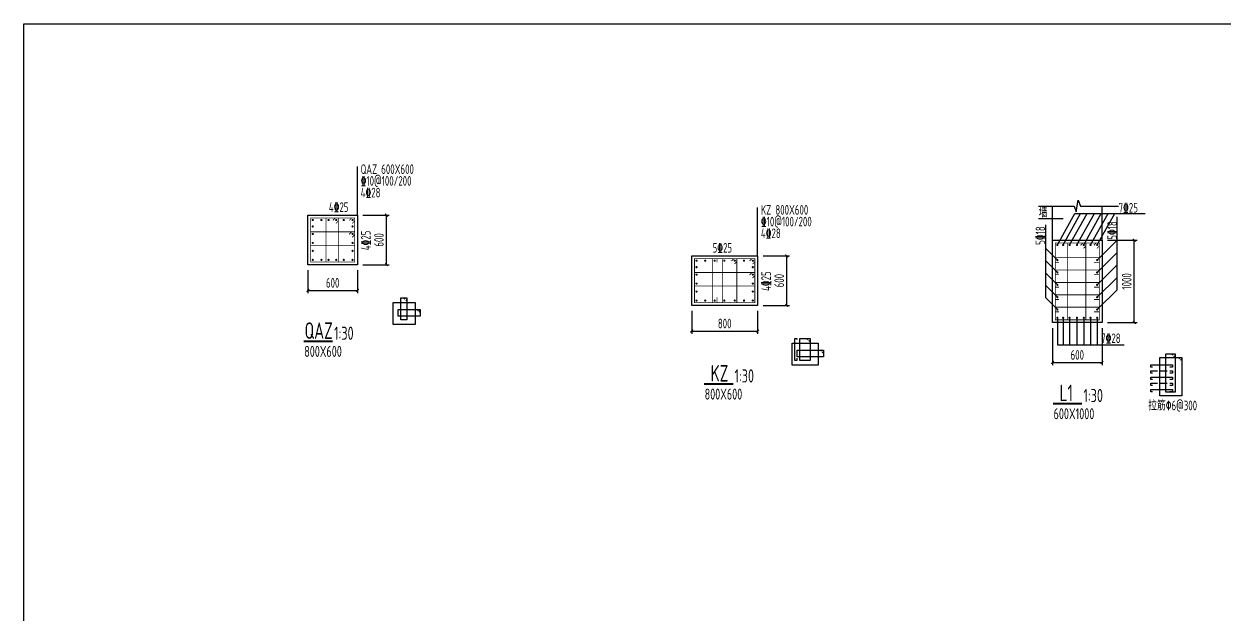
# Model space of a CAD drawing. Header units: millimetres. Extents: x -897614 to 191467, y -439928 to 101803.
# Drawn here: x -317204 to -273537, y -411303 to -389826 of the extents above; entities that cross this region are included whole.
import ezdxf

# ---------------------------------------------------------------- set-up
doc = ezdxf.new("R2010")
doc.units = ezdxf.units.MM
doc.header["$LTSCALE"] = 1000
doc.linetypes.add('DASH', pattern=[0.35, 0.25, -0.1])
doc.linetypes.add('DASHED', pattern=[19.05, 12.7, -6.35])
doc.layers.add('Beam', color=4, linetype='DASHED', lineweight=25)
doc.layers.add('WALL', color=6, linetype='Continuous', lineweight=30)
for name, color, linetype in [('COLUMN', 2, 'Continuous'), ('DIM_LEAD', 3, 'Continuous'), ('DIM_SYMB', 3, 'Continuous'), ('JG_TEXT', 7, 'Continuous'), ('PUB_TEXT', 7, 'Continuous'), ('REIN', 1, 'Continuous')]:
    doc.layers.add(name, color=color, linetype=linetype)
doc.layers.add('DY', color=1, linetype='Continuous', plot=False)
doc.styles.add('TSSD', font='tssdeng.shx', dxfattribs={"width": 0.7, "bigfont": 'tssdchn.shx'})
doc.dimstyles.new('TSD', dxfattribs={"dimtxt": 350, "dimasz": 100, "dimexe": 100, "dimexo": 200, "dimgap": 100, "dimtad": 1, "dimdec": 0, "dimzin": 0, "dimdsep": 46, "dimtxsty": 'TSSD', "dimblk": 'ARCHTICK', "dimcen": 0.09, "dimclrt": 7, "dimazin": 2, "dimtfac": 1, "dimtdec": 0, "dimtix": 1, "dimtmove": 2, "dimatfit": 3, "dimfxl": 0, "dimtolj": 1, "dimtzin": 0, "dimarcsym": 0})

# ---------------------------------------------------------------- blocks, each defined once
blk = doc.blocks.new('_ArchTick')
at = {"color": 0, "linetype": 'ByBlock', "const_width": 0.4}
blk.add_lwpolyline([(-0.5, -0.5), (0.5, 0.5)], dxfattribs=at)
blk = doc.blocks.new('*D879')
at = {"layer": 'Defpoints', "color": 0, "transparency": 16777216}
for p in [(-292907, -400068), (-290507, -400068), (-290507, -401004)]:
    blk.add_point(p, dxfattribs=at)
at = {"layer": 'DIM_LEAD', "color": 0, "lineweight": -2, "transparency": 16777216}
for p, q in [((-292907, -400268), (-292907, -401104)), ((-290507, -400268), (-290507, -401104)), ((-292907, -401004), (-290507, -401004))]:
    blk.add_line(p, q, dxfattribs=at)
at = {"layer": 'DIM_LEAD', "color": 0, "lineweight": -2, "transparency": 16777216, "xscale": 100, "yscale": 100, "zscale": 100, "rotation": 180}
blk.add_blockref('_ArchTick', (-292907, -401004), dxfattribs=at)
at = {"layer": 'DIM_LEAD', "color": 0, "lineweight": -2, "transparency": 16777216, "xscale": 100, "yscale": 100, "zscale": 100}
blk.add_blockref('_ArchTick', (-290507, -401004), dxfattribs=at)
at = {"layer": 'DIM_LEAD', "color": 7, "transparency": 16777216, "insert": (-291707, -400729), "char_height": 350, "attachment_point": 5, "style": 'TSSD'}
blk.add_mtext('\\A1;800', dxfattribs=at)
blk = doc.blocks.new('*D880')
at = {"layer": 'Defpoints', "color": 0, "transparency": 16777216}
for p in [(-290507, -398268), (-289448, -398268), (-290507, -400068)]:
    blk.add_point(p, dxfattribs=at)
at = {"layer": 'DIM_LEAD', "color": 0, "lineweight": -2, "transparency": 16777216}
for p, q in [((-290307, -398268), (-289348, -398268)), ((-289448, -400068), (-289448, -398268)), ((-290307, -400068), (-289348, -400068))]:
    blk.add_line(p, q, dxfattribs=at)
at = {"layer": 'DIM_LEAD', "color": 0, "lineweight": -2, "transparency": 16777216, "xscale": 100, "yscale": 100, "zscale": 100}
for p, rotation in [((-289448, -398268), 90), ((-289448, -400068), 270)]:
    blk.add_blockref('_ArchTick', p, dxfattribs=dict(at, rotation=rotation))
at = {"layer": 'DIM_LEAD', "color": 7, "transparency": 16777216, "insert": (-289723, -399168), "char_height": 350, "attachment_point": 5, "rotation": 90, "style": 'TSSD'}
blk.add_mtext('\\A1;600', dxfattribs=at)
blk = doc.blocks.new('*D893')
at = {"layer": 'Defpoints', "color": 0, "transparency": 16777216}
for p in [(-306872, -398587), (-305072, -398587), (-305072, -399523)]:
    blk.add_point(p, dxfattribs=at)
at = {"layer": 'DIM_LEAD', "color": 0, "lineweight": -2, "transparency": 16777216}
for p, q in [((-306872, -398787), (-306872, -399623)), ((-305072, -398787), (-305072, -399623)), ((-306872, -399523), (-305072, -399523))]:
    blk.add_line(p, q, dxfattribs=at)
at = {"layer": 'DIM_LEAD', "color": 0, "lineweight": -2, "transparency": 16777216, "xscale": 100, "yscale": 100, "zscale": 100, "rotation": 180}
blk.add_blockref('_ArchTick', (-306872, -399523), dxfattribs=at)
at = {"layer": 'DIM_LEAD', "color": 0, "lineweight": -2, "transparency": 16777216, "xscale": 100, "yscale": 100, "zscale": 100}
blk.add_blockref('_ArchTick', (-305072, -399523), dxfattribs=at)
at = {"layer": 'DIM_LEAD', "color": 7, "transparency": 16777216, "insert": (-305972, -399248), "char_height": 350, "attachment_point": 5, "style": 'TSSD'}
blk.add_mtext('\\A1;600', dxfattribs=at)
blk = doc.blocks.new('*D894')
at = {"layer": 'Defpoints', "color": 0, "transparency": 16777216}
for p in [(-305072, -396787), (-304013, -396787), (-305072, -398587)]:
    blk.add_point(p, dxfattribs=at)
at = {"layer": 'DIM_LEAD', "color": 0, "lineweight": -2, "transparency": 16777216}
for p, q in [((-304872, -396787), (-303913, -396787)), ((-304013, -398587), (-304013, -396787)), ((-304872, -398587), (-303913, -398587))]:
    blk.add_line(p, q, dxfattribs=at)
at = {"layer": 'DIM_LEAD', "color": 0, "lineweight": -2, "transparency": 16777216, "xscale": 100, "yscale": 100, "zscale": 100}
for p, rotation in [((-304013, -396787), 90), ((-304013, -398587), 270)]:
    blk.add_blockref('_ArchTick', p, dxfattribs=dict(at, rotation=rotation))
at = {"layer": 'DIM_LEAD', "color": 7, "transparency": 16777216, "insert": (-304288, -397687), "char_height": 350, "attachment_point": 5, "rotation": 90, "style": 'TSSD'}
blk.add_mtext('\\A1;600', dxfattribs=at)
blk = doc.blocks.new('*D895')
at = {"layer": 'Defpoints', "color": 0, "transparency": 16777216}
for p in [(-279776, -400696), (-277976, -400696), (-277976, -402146)]:
    blk.add_point(p, dxfattribs=at)
at = {"layer": 'DIM_LEAD', "color": 0, "lineweight": -2, "transparency": 16777216}
for p, q in [((-279776, -400896), (-279776, -402246)), ((-277976, -400896), (-277976, -402246)), ((-279776, -402146), (-277976, -402146))]:
    blk.add_line(p, q, dxfattribs=at)
at = {"layer": 'DIM_LEAD', "color": 0, "lineweight": -2, "transparency": 16777216, "xscale": 100, "yscale": 100, "zscale": 100, "rotation": 180}
blk.add_blockref('_ArchTick', (-279776, -402146), dxfattribs=at)
at = {"layer": 'DIM_LEAD', "color": 0, "lineweight": -2, "transparency": 16777216, "xscale": 100, "yscale": 100, "zscale": 100}
blk.add_blockref('_ArchTick', (-277976, -402146), dxfattribs=at)
at = {"layer": 'DIM_LEAD', "color": 7, "transparency": 16777216, "insert": (-278876, -401871), "char_height": 350, "attachment_point": 5, "style": 'TSSD'}
blk.add_mtext('\\A1;600', dxfattribs=at)
blk = doc.blocks.new('*D896')
at = {"layer": 'Defpoints', "color": 0, "transparency": 16777216}
for p in [(-277976, -397696), (-276802, -397696), (-277976, -400696)]:
    blk.add_point(p, dxfattribs=at)
at = {"layer": 'DIM_LEAD', "color": 0, "lineweight": -2, "transparency": 16777216}
for p, q in [((-277776, -397696), (-276702, -397696)), ((-276802, -400696), (-276802, -397696)), ((-277776, -400696), (-276702, -400696))]:
    blk.add_line(p, q, dxfattribs=at)
at = {"layer": 'DIM_LEAD', "color": 0, "lineweight": -2, "transparency": 16777216, "xscale": 100, "yscale": 100, "zscale": 100}
for p, rotation in [((-276802, -397696), 90), ((-276802, -400696), 270)]:
    blk.add_blockref('_ArchTick', p, dxfattribs=dict(at, rotation=rotation))
at = {"layer": 'DIM_LEAD', "color": 7, "transparency": 16777216, "insert": (-277077, -399196), "char_height": 350, "attachment_point": 5, "rotation": 90, "style": 'TSSD'}
blk.add_mtext('\\A1;1000', dxfattribs=at)

msp = doc.modelspace()

# ---------------------------------------------------------------- linework, layer by layer
at = {"color": 5, "elevation": 0}
msp.add_lwpolyline([(-280290.12779, -396454.51719), (-278986.41431, -396454.51719), (-278911.9054, -396664.51719), (-278837.84806, -396244.51719), (-278761.41431, -396454.51719), (-277372.51469, -396454.51719)], dxfattribs=at)
at = {"layer": 'Beam', "elevation": 0}
msp.add_lwpolyline([(-279775.6047, -397695.58598), (-277975.6047, -397695.58598), (-277975.6047, -400695.58598), (-279775.6047, -400695.58598)], close=True, dxfattribs=at)
at = {"layer": 'COLUMN', "elevation": 0}
for points in [[(-306871.75378, -396786.92607), (-305071.75378, -396786.92607), (-305071.75378, -398586.92607), (-306871.75378, -398586.92607)], [(-292906.91014, -398268.11262), (-290506.91014, -398268.11262), (-290506.91014, -400068.11262), (-292906.91014, -400068.11262)]]:
    msp.add_lwpolyline(points, close=True, dxfattribs=at)
at = {"layer": 'DIM_SYMB', "const_width": 64, "elevation": 0}
for points in [[(-307026.49234, -401378.11943), (-305967.9656, -401378.11956)], [(-292456.46009, -402931.58185), (-291397.93335, -402931.58198)], [(-279758.45368, -403645.52675), (-278699.92693, -403645.52688)]]:
    msp.add_lwpolyline(points, dxfattribs=at)
at = {"layer": 'DY', "elevation": 0}
msp.add_lwpolyline([(-317204.32152, -389826.07187), (-257804.32152, -389826.07187), (-257804.32152, -431826.07187), (-317204.32152, -431826.07187)], close=True, dxfattribs=at)
at = {"layer": 'JG_TEXT'}
for p, q in [((-305071.75378, -396786.92607, 0), (-305071.75378, -395019.20088, 0)), ((-290506.91014, -398268.11262, 0), (-290506.91014, -396500.38743, 0)), ((-280281.2041, -396911.96188, 0), (-279391.01621, -396911.96188, 0)), ((-279600.18913, -397870.37463, 0), (-278963.60933, -396721.71912, 0)), ((-279389.56099, -397870.37463, 0), (-278752.98119, -396721.71912, 0)), ((-279157.78594, -397870.37463, 0), (-278521.20614, -396721.71912, 0)), ((-278963.60933, -396721.71912, 0), (-276409.68746, -396721.71912, 0)), ((-278887.38215, -397870.37463, 0), (-278250.80235, -396721.71912, 0)), ((-278638.97777, -397870.37463, 0), (-278002.39797, -396721.71912, 0)), ((-278394.32559, -397870.37463, 0), (-277757.74579, -396721.71912, 0)), ((-278151.02027, -397870.37463, 0), (-277514.44047, -396721.71912, 0)), ((-277428.27857, -399498.05564, 0), (-277428.27857, -396839.61511, 0)), ((-280021.1603, -399799.82617, 0), (-280021.1603, -397141.38564, 0)), ((-278151.02027, -398420.79733, 0), (-277428.27857, -397698.05564, 0)), ((-279600.18913, -398420.79733, 0), (-280021.1603, -397999.82617, 0)), ((-278151.02027, -398870.79733, 0), (-277428.27857, -398148.05564, 0)), ((-279600.18913, -398870.79733, 0), (-280021.1603, -398449.82617, 0)), ((-278151.02027, -399320.79733, 0), (-277428.27857, -398598.05564, 0)), ((-279600.18913, -399320.79733, 0), (-280021.1603, -398899.82617, 0)), ((-278151.02027, -399770.79733, 0), (-277428.27857, -399048.05564, 0)), ((-279600.18913, -399770.79733, 0), (-280021.1603, -399349.82617, 0)), ((-278151.02027, -400220.79733, 0), (-277428.27857, -399498.05564, 0)), ((-279600.18913, -400220.79733, 0), (-280021.1603, -399799.82617, 0)), ((-279600.18913, -400520.79733, 0), (-279600.18913, -401508.83982, 0)), ((-279389.56099, -400520.79733, 0), (-279389.56099, -401508.83982, 0)), ((-279157.78594, -400520.79733, 0), (-279157.78594, -401508.83982, 0)), ((-278887.38215, -400520.79733, 0), (-278887.38215, -401508.83982, 0)), ((-278638.97777, -400520.79733, 0), (-278638.97777, -401508.83982, 0)), ((-278394.32559, -400520.79733, 0), (-278394.32559, -401508.83982, 0)), ((-278151.02027, -400520.79733, 0), (-278151.02027, -401508.83982, 0)), ((-279600.18913, -401508.83982, 0), (-277172.59851, -401508.83982, 0))]:
    msp.add_line(p, q, dxfattribs=at)
at = {"layer": 'REIN', "const_width": 30, "elevation": 0}
for points in [[(-306771.75378, -396886.92607), (-305171.75378, -396886.92607), (-305171.75378, -398486.92607), (-306771.75378, -398486.92607)], [(-306212.65024, -396886.92607), (-305767.09353, -396886.92607), (-305767.09353, -398486.92607), (-306212.65024, -398486.92607)], [(-306771.75378, -397393.15115), (-305171.75378, -397393.15115), (-305171.75378, -397883.2729), (-306771.75378, -397883.2729)], [(-279675.6047, -397795.58598), (-278075.6047, -397795.58598), (-278075.6047, -400595.58598), (-279675.6047, -400595.58598)], [(-279237.15016, -397795.58598), (-278563.5622, -397795.58598), (-278563.5622, -400595.58598), (-279237.15016, -400595.58598)], [(-292806.91014, -398368.11262), (-290606.91014, -398368.11262), (-290606.91014, -399968.11262), (-292806.91014, -399968.11262)], [(-291794.33373, -398368.11262), (-291264.4274, -398368.11262), (-291264.4274, -399968.11262), (-291794.33373, -399968.11262)], [(-292806.91014, -398874.3377), (-290606.91014, -398874.3377), (-290606.91014, -399364.45945), (-292806.91014, -399364.45945)]]:
    msp.add_lwpolyline(points, close=True, dxfattribs=at)
at = {"layer": 'REIN', "const_width": 40, "elevation": 0}
for points in [[(-306676.33822, -396961.71472, -1), (-306716.33822, -396961.71472, -1)], [(-306360.70508, -396961.71472, -1), (-306400.70508, -396961.71472, -1)], [(-306101.78715, -396961.71472, -1), (-306141.78715, -396961.71472, -1)], [(-305822.5091, -396961.71472, -1), (-305862.5091, -396961.71472, -1)], [(-305547.53363, -396961.71472, -1), (-305587.53363, -396961.71472, -1)], [(-305267.16935, -396961.71472, 1), (-305227.16935, -396961.71472, 1)], [(-306676.33822, -397195.57442, 1), (-306716.33822, -397195.57442, 1)], [(-305267.16935, -397195.57442, -1), (-305227.16935, -397195.57442, -1)], [(-306676.33822, -397467.9398, 1), (-306716.33822, -397467.9398, 1)], [(-306676.33822, -397794.77684, 1), (-306716.33822, -397794.77684, 1)], [(-305267.16935, -397467.9398, -1), (-305227.16935, -397467.9398, -1)], [(-305267.16935, -397794.77684, -1), (-305227.16935, -397794.77684, -1)], [(-306676.33822, -398085.29897, 1), (-306716.33822, -398085.29897, 1)], [(-305267.16935, -398085.29897, -1), (-305227.16935, -398085.29897, -1)], [(-279580.18913, -397870.37463, -1), (-279620.18913, -397870.37463, -1)], [(-279369.56099, -397870.37463, -1), (-279409.56099, -397870.37463, -1)], [(-279137.78594, -397870.37463, -1), (-279177.78594, -397870.37463, -1)], [(-278867.38215, -397870.37463, -1), (-278907.38215, -397870.37463, -1)], [(-278618.97777, -397870.37463, -1), (-278658.97777, -397870.37463, -1)], [(-278374.32559, -397870.37463, -1), (-278414.32559, -397870.37463, -1)], [(-278171.02027, -397870.37463, 1), (-278131.02027, -397870.37463, 1)], [(-306676.33822, -398412.13742, 1), (-306716.33822, -398412.13742, 1)], [(-306360.70508, -398412.13742, 1), (-306400.70508, -398412.13742, 1)], [(-306101.78715, -398412.13742, 1), (-306141.78715, -398412.13742, 1)], [(-305822.5091, -398412.13742, 1), (-305862.5091, -398412.13742, 1)], [(-305547.53363, -398412.13742, 1), (-305587.53363, -398412.13742, 1)], [(-305267.16935, -398412.13742, -1), (-305227.16935, -398412.13742, -1)], [(-292711.49457, -398442.90127, -1), (-292751.49457, -398442.90127, -1)], [(-292711.49457, -398676.76097, 1), (-292751.49457, -398676.76097, 1)], [(-292395.86144, -398442.90127, -1), (-292435.86144, -398442.90127, -1)], [(-292051.53605, -398442.90127, -1), (-292091.53605, -398442.90127, -1)], [(-291700.03563, -398442.90127, -1), (-291740.03563, -398442.90127, -1)], [(-291319.84297, -398442.90127, -1), (-291359.84297, -398442.90127, -1)], [(-290982.68999, -398442.90127, -1), (-291022.68999, -398442.90127, -1)], [(-290702.32571, -398442.90127, 1), (-290662.32571, -398442.90127, 1)], [(-290702.32571, -398676.76097, -1), (-290662.32571, -398676.76097, -1)], [(-279580.18913, -398420.79733, 1), (-279620.18913, -398420.79733, 1)], [(-278171.02027, -398420.79733, -1), (-278131.02027, -398420.79733, -1)], [(-292711.49457, -398949.12635, 1), (-292751.49457, -398949.12635, 1)], [(-290702.32571, -398949.12635, -1), (-290662.32571, -398949.12635, -1)], [(-279580.18913, -398870.79733, 1), (-279620.18913, -398870.79733, 1)], [(-278171.02027, -398870.79733, -1), (-278131.02027, -398870.79733, -1)], [(-292711.49457, -399275.96339, 1), (-292751.49457, -399275.96339, 1)], [(-292711.49457, -399566.48552, 1), (-292751.49457, -399566.48552, 1)], [(-290702.32571, -399275.96339, -1), (-290662.32571, -399275.96339, -1)], [(-290702.32571, -399566.48552, -1), (-290662.32571, -399566.48552, -1)], [(-279580.18913, -399320.79733, 1), (-279620.18913, -399320.79733, 1)], [(-278171.02027, -399320.79733, -1), (-278131.02027, -399320.79733, -1)], [(-292711.49457, -399893.32397, 1), (-292751.49457, -399893.32397, 1)], [(-292395.86144, -399893.32397, 1), (-292435.86144, -399893.32397, 1)], [(-292051.53605, -399893.32397, 1), (-292091.53605, -399893.32397, 1)], [(-291700.03563, -399893.32397, 1), (-291740.03563, -399893.32397, 1)], [(-291319.84297, -399893.32397, 1), (-291359.84297, -399893.32397, 1)], [(-290982.68999, -399893.32397, 1), (-291022.68999, -399893.32397, 1)], [(-290702.32571, -399893.32397, -1), (-290662.32571, -399893.32397, -1)], [(-279580.18913, -399770.79733, 1), (-279620.18913, -399770.79733, 1)], [(-278171.02027, -399770.79733, -1), (-278131.02027, -399770.79733, -1)], [(-279580.18913, -400220.79733, 1), (-279620.18913, -400220.79733, 1)], [(-278171.02027, -400220.79733, -1), (-278131.02027, -400220.79733, -1)], [(-279580.18913, -400520.79733, 1), (-279620.18913, -400520.79733, 1)], [(-279369.56099, -400520.79733, 1), (-279409.56099, -400520.79733, 1)], [(-279137.78594, -400520.79733, 1), (-279177.78594, -400520.79733, 1)], [(-278867.38215, -400520.79733, 1), (-278907.38215, -400520.79733, 1)], [(-278618.97777, -400520.79733, 1), (-278658.97777, -400520.79733, 1)], [(-278374.32559, -400520.79733, 1), (-278414.32559, -400520.79733, 1)], [(-278171.02027, -400520.79733, -1), (-278131.02027, -400520.79733, -1)]]:
    msp.add_lwpolyline(points, format="xyb", close=True, dxfattribs=at)
at = {"layer": 'REIN', "const_width": 30, "elevation": 0}
for points in [[(-305964.62966, -396973.68129), (-305877.87445, -396886.92607)], [(-305369.28991, -396973.68129), (-305282.5347, -396886.92607)], [(-305853.84875, -397084.4622), (-305767.09353, -396997.70699)], [(-305258.509, -397084.4622), (-305171.75378, -396997.70699)], [(-305369.28991, -397479.90636), (-305282.5347, -397393.15115)], [(-305258.509, -397590.68728), (-305171.75378, -397503.93206)], [(-278761.09833, -397882.34119), (-278674.34312, -397795.58598)], [(-278273.14083, -397882.34119), (-278186.38562, -397795.58598)], [(-278650.31741, -397993.12211), (-278563.5622, -397906.3669)], [(-278162.35992, -397993.12211), (-278075.6047, -397906.3669)], [(-291987.64871, -398502.05129), (-291987.64871, -398368.11262), (-292158.92464, -398368.11262), (-292158.92464, -399968.11262), (-291987.64871, -399968.11262), (-291987.64871, -399780.81275)], [(-291461.96353, -398454.86783), (-291375.20832, -398368.11262)], [(-291351.18261, -398565.64875), (-291264.4274, -398478.89354)], [(-290804.44627, -398454.86783), (-290717.69106, -398368.11262)], [(-290693.66535, -398565.64875), (-290606.91014, -398478.89354)], [(-279545.49164, -398503.06065), (-279675.6047, -398503.06065), (-279675.6047, -398333.32695), (-278075.6047, -398333.32695), (-278075.6047, -398503.06065), (-278269.8738, -398503.06065)], [(-290804.44627, -398961.09291), (-290717.69106, -398874.3377)], [(-290693.66535, -399071.87383), (-290606.91014, -398985.11861)], [(-279545.49164, -399403.06065), (-279675.6047, -399403.06065), (-279675.6047, -399233.32695), (-278075.6047, -399233.32695), (-278075.6047, -399403.06065), (-278269.8738, -399403.06065)], [(-279545.49164, -400303.06065), (-279675.6047, -400303.06065), (-279675.6047, -400133.32695), (-278075.6047, -400133.32695), (-278075.6047, -400303.06065), (-278269.8738, -400303.06065)]]:
    msp.add_lwpolyline(points, dxfattribs=at)
at = {"layer": 'REIN', "linetype": 'DASH', "const_width": 30, "elevation": 0}
for points in [[(-279545.49164, -398953.06065), (-279675.6047, -398953.06065), (-279675.6047, -398783.32695), (-278075.6047, -398783.32695), (-278075.6047, -398953.06065), (-278269.8738, -398953.06065)], [(-279545.49164, -399853.06065), (-279675.6047, -399853.06065), (-279675.6047, -399683.32695), (-278075.6047, -399683.32695), (-278075.6047, -399853.06065), (-278269.8738, -399853.06065)]]:
    msp.add_lwpolyline(points, dxfattribs=at)
at = {"layer": 'REIN', "elevation": 0}
for points in [[(-303773.63906, -399962.1414), (-302973.63906, -399962.1414), (-302973.63906, -400762.1414), (-303773.63906, -400762.1414)], [(-303494.08729, -399796.45931), (-303271.30894, -399796.45931), (-303271.30894, -400596.45931), (-303494.08729, -400596.45931)], [(-303586.24783, -400215.25394), (-302786.24783, -400215.25394), (-302786.24783, -400460.31482), (-303586.24783, -400460.31482)], [(-288971.09825, -401277.64586), (-288598.3199, -401277.64586), (-288598.3199, -402077.64586), (-288971.09825, -402077.64586)], [(-289250.65003, -401443.32795), (-288300.65003, -401443.32795), (-288300.65003, -402243.32795), (-289250.65003, -402243.32795)], [(-289063.2588, -401696.44049), (-288113.2588, -401696.44049), (-288113.2588, -401941.50137), (-289063.2588, -401941.50137)], [(-275875.77214, -401960.9256), (-275075.77214, -401960.9256), (-275075.77214, -403360.9256), (-275875.77214, -403360.9256)], [(-275656.54487, -401833.70405), (-275319.75089, -401833.70405), (-275319.75089, -403233.70405), (-275656.54487, -403233.70405)]]:
    msp.add_lwpolyline(points, close=True, dxfattribs=at)
for points in [[(-303370.077, -399839.83692), (-303326.69939, -399796.45931)], [(-303314.68654, -399895.22737), (-303271.30894, -399851.84977)], [(-302885.01589, -400258.63155), (-302841.63829, -400215.25394)], [(-302829.62544, -400314.02201), (-302786.24783, -400270.6444)], [(-289078.98879, -401993.90828), (-289078.98879, -402077.64586), (-289149.6585, -402077.64586), (-289149.6585, -401277.64586), (-289078.98879, -401277.64586), (-289078.98879, -401313.58194)], [(-288697.08797, -401321.02347), (-288653.71036, -401277.64586)], [(-288641.69751, -401376.41392), (-288598.3199, -401333.03632)], [(-288212.02686, -401739.8181), (-288168.64925, -401696.44049)], [(-288156.6364, -401795.20856), (-288113.2588, -401751.83095)], [(-275418.51896, -401877.08165), (-275375.14135, -401833.70405)], [(-275363.1285, -401932.47211), (-275319.75089, -401889.09451)], [(-275174.54021, -402004.30321), (-275131.1626, -401960.9256)], [(-275119.14975, -402059.69367), (-275075.77214, -402016.31606)], [(-276140.15827, -402314.66294), (-276205.21481, -402314.66294), (-276205.21481, -402229.79609), (-275405.21481, -402229.79609), (-275405.21481, -402314.66294), (-275502.34936, -402314.66294)], [(-276140.15827, -402764.66294), (-276205.21481, -402764.66294), (-276205.21481, -402679.79609), (-275405.21481, -402679.79609), (-275405.21481, -402764.66294), (-275502.34936, -402764.66294)], [(-276140.15827, -403214.66294), (-276205.21481, -403214.66294), (-276205.21481, -403129.79609), (-275405.21481, -403129.79609), (-275405.21481, -403214.66294), (-275502.34936, -403214.66294)]]:
    msp.add_lwpolyline(points, dxfattribs=at)
at = {"layer": 'REIN', "linetype": 'DASH', "elevation": 0}
for points in [[(-276140.15827, -402539.66294), (-276205.21481, -402539.66294), (-276205.21481, -402454.79609), (-275405.21481, -402454.79609), (-275405.21481, -402539.66294), (-275502.34936, -402539.66294)], [(-276140.15827, -402989.66294), (-276205.21481, -402989.66294), (-276205.21481, -402904.79609), (-275405.21481, -402904.79609), (-275405.21481, -402989.66294), (-275502.34936, -402989.66294)]]:
    msp.add_lwpolyline(points, dxfattribs=at)
at = {"layer": 'WALL'}
for p, q in [((-279775.6047, -397695.58598, 0), (-279775.6047, -396454.51719, 0)), ((-277975.6047, -397695.58598, 0), (-277975.6047, -396454.51719, 0))]:
    msp.add_line(p, q, dxfattribs=at)

# ---------------------------------------------------------------- texts
at = {"layer": 'JG_TEXT', "style": 'TSSD', "width": 0.7}
for s, p in [('QAZ 600X600', (-304953.48865, -395285.44756, 0)), ('%%13210@100/200', (-304953.48865, -395712.06058, 0)), ('4%%13228', (-304953.48865, -396138.67359, 0)), ('4%%13225', (-306111.6047, -396666.86047, 0)), ('KZ 800X600', (-290388.64501, -396766.63411, 0)), ('墙', (-280281.41512, -396869.25702, 0)), ('7%%13225', (-277372.59254, -396688.09986, 0)), ('%%13210@100/200', (-290388.64501, -397193.24712, 0)), ('4%%13228', (-290388.64501, -397619.86014, 0)), ('5%%13225', (-292146.76106, -398148.04702, 0)), ('7%%13228', (-278009.17235, -401439.57904, 0)), ('拉筋%%1306@300', (-276294.77055, -403888.42764, 0))]:
    msp.add_text(s, height=350, dxfattribs=at).set_placement(p)
for s, p in [('4%%13225', (-304589.46244, -398062.81192, 0)), ('5%%13218', (-280045.26031, -397864.12497, 0)), ('5%%13218', (-277430.40767, -397678.84996, 0)), ('4%%13225', (-290024.6188, -399543.99847, 0))]:
    msp.add_text(s, height=350, rotation=90, dxfattribs=at).set_placement(p)
at = {"layer": 'PUB_TEXT', "style": 'TSSD', "width": 0.7}
for s, height, p in [('QAZ', 600, (-306994.03168, -401287.59779, 0)), ('1:30', 480, (-305919.91874, -401322.37381, 0)), ('800X600', 400, (-307006.49557, -401945.17732, 0)), ('KZ', 600, (-292219.59492, -402841.06021, 0)), ('1:30', 480, (-291349.88649, -402875.83623, 0)), ('L1', 600, (-279521.5885, -403555.00511, 0)), ('800X600', 400, (-292436.46332, -403498.63974, 0)), ('1:30', 480, (-278651.88007, -403589.78113, 0)), ('600X1000', 400, (-279738.4569, -404212.58464, 0))]:
    msp.add_text(s, height=height, rotation=359.999999146, dxfattribs=at).set_placement(p)

# ---------------------------------------------------------------- dimensions: what is measured, and where the dimension line sits
at = {"layer": 'DIM_LEAD'}
for base, p1, p2, picture, middle in [((-304013.07872, -396786.92607, 0), (-305071.75378, -398586.92607, 0), (-305071.75378, -396786.92607, 0), '*D894', (-304288.07872, -397686.92607, 0)), ((-276802.4041, -397695.58598, 0), (-277975.6047, -400695.58598, 0), (-277975.6047, -397695.58598, 0), '*D896', (-277077.4041, -399195.58598, 0)), ((-289448.23508, -398268.11262, 0), (-290506.91014, -400068.11262, 0), (-290506.91014, -398268.11262, 0), '*D880', (-289723.23508, -399168.11262, 0))]:
    dim = msp.add_linear_dim(base=base, p1=p1, p2=p2, angle=90, dimstyle='TSD', override={"dimlfac": 0.333333, "dimfxl": 250}, dxfattribs=at)
    dim.commit()
    dim.dimension.update_dxf_attribs({"geometry": picture, "text_midpoint": middle})
for base, p1, p2, picture, middle in [((-305071.75378, -399522.55941, 0), (-306871.75378, -398586.92607, 0), (-305071.75378, -398586.92607, 0), '*D893', (-305971.75378, -399247.55941, 0)), ((-290506.91014, -401003.74596, 0), (-292906.91014, -400068.11262, 0), (-290506.91014, -400068.11262, 0), '*D879', (-291706.91014, -400728.74596, 0)), ((-277975.6047, -402146.34699, 0), (-279775.6047, -400695.58598, 0), (-277975.6047, -400695.58598, 0), '*D895', (-278875.6047, -401871.34699, 0))]:
    dim = msp.add_linear_dim(base=base, p1=p1, p2=p2, dimstyle='TSD', override={"dimlfac": 0.333333, "dimfxl": 250}, dxfattribs=at)
    dim.commit()
    dim.dimension.update_dxf_attribs({"geometry": picture, "text_midpoint": middle})

doc.saveas('drawing.dxf')
